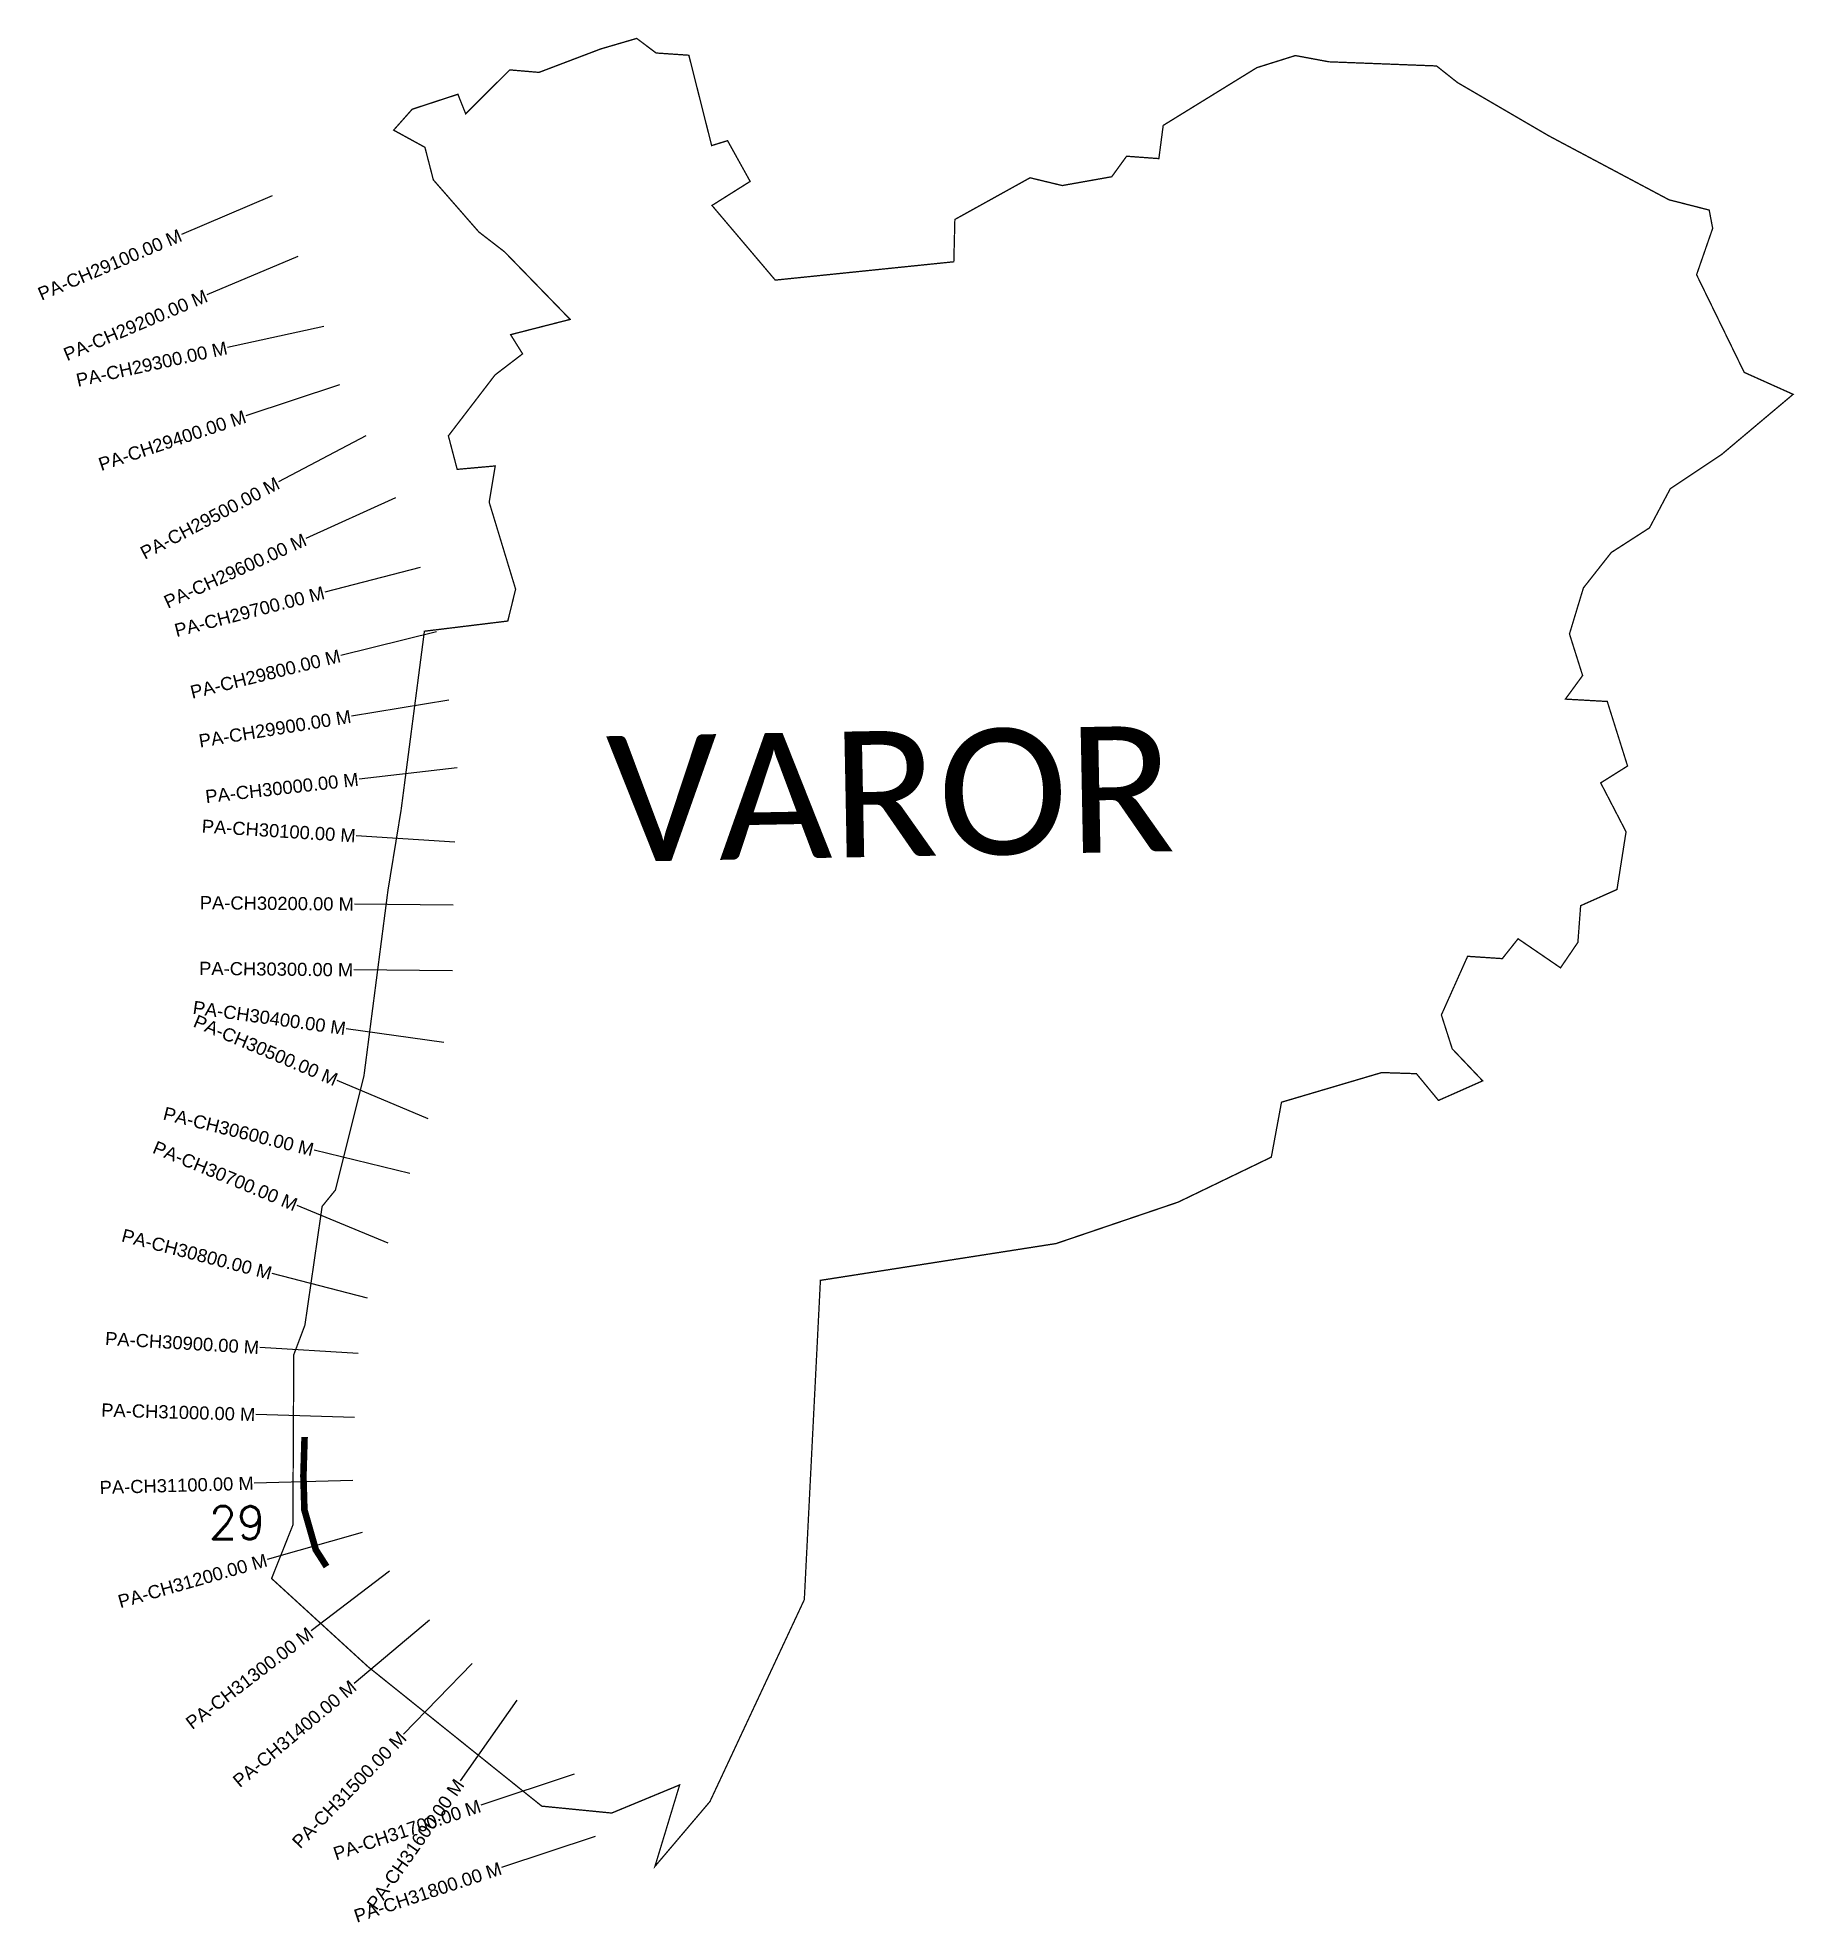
# Model space of a CAD drawing. Header units: metres. Extents: x 256282 to 258955, y 2201995 to 2204863.
import ezdxf
from ezdxf.enums import TextEntityAlignment as Align

# ---------------------------------------------------------------- set-up
doc = ezdxf.new("R2010")
doc.units = ezdxf.units.M
for name, color, linetype in [('ARTIFICIALLY PROTECTED', 4, 'Continuous'), ('CS', 134, 'Continuous'), ('CSMark', 6, 'Continuous'), ('VILLAGE NAME', 250, 'Continuous')]:
    doc.layers.add(name, color=color, linetype=linetype)
doc.styles.add('DynamicDimensions', font='arial.ttf')
doc.styles.get("Standard").update_dxf_attribs({"font": 'simplex.shx'})

msp = doc.modelspace()

# ---------------------------------------------------------------- linework, layer by layer
at = {"color": 6, "const_width": 2, "flags": 128}
msp.add_lwpolyline([(256823.9, 2204721.9), (256852.1, 2204753.7), (256921.7, 2204776.5), (256933.5, 2204746.8), (257000.6, 2204813.6), (257045.1, 2204809.8), (257138.8, 2204845.4), (257193.8, 2204861.5), (257223.3, 2204839.3), (257273.1, 2204835.9), (257307.8, 2204698.4), (257332, 2204705.9), (257366.4, 2204643.9), (257308.3, 2204607.3), (257404.6, 2204493.7), (257676.3, 2204521.6), (257677.9, 2204586), (257792.3, 2204649.4), (257841.3, 2204637.6), (257916.6, 2204651), (257939.2, 2204682.2), (257988.3, 2204678.6), (257994.9, 2204729.1), (258137.4, 2204817), (258196, 2204835.4), (258247.1, 2204825.9), (258410.8, 2204819.6), (258442.7, 2204794.3), (258581.7, 2204713.2), (258764.6, 2204615.9), (258825.7, 2204600.3), (258831, 2204572.5), (258806.5, 2204501.9), (258879, 2204353.3), (258953.4, 2204319.9), (258844.8, 2204228.5), (258766.5, 2204176.3), (258734.9, 2204116.7), (258676.7, 2204079.2), (258634.3, 2204025.3), (258613.1, 2203955.3), (258633.1, 2203892), (258606.9, 2203856.1), (258670.6, 2203852.5), (258701.5, 2203754.3), (258660.6, 2203728.6), (258699.2, 2203654.2), (258685.4, 2203566.4), (258630.1, 2203541.7), (258625.9, 2203486), (258599.5, 2203447.2), (258534.9, 2203491.4), (258510.9, 2203461.2), (258458.1, 2203464.7), (258418.2, 2203375.5), (258434.7, 2203323.9), (258481, 2203275.2), (258413.8, 2203245.4), (258380.2, 2203286.1), (258327.4, 2203287.8), (258174.9, 2203242.7), (258159.4, 2203159.1), (258017.8, 2203090.7), (257831.9, 2203027.6), (257473.3, 2202971.6), (257448.8, 2202485.7), (257305.2, 2202178.5), (257221.5, 2202079.8), (257259.1, 2202203.8), (257155.7, 2202161), (257049.3, 2202171.5), (256784.9, 2202383.7), (256638.2, 2202517.9), (256670.6, 2202599.3), (256671.9, 2202858.3), (256688.9, 2202903.5), (256715.1, 2203084.2), (256735.3, 2203109), (256778.7, 2203282.6), (256815.2, 2203564.7), (256835.3, 2203687.7), (256870.7, 2203959.4), (256997.6, 2203974.9), (257009.5, 2204023.4), (256969.3, 2204155.7), (256978.5, 2204210.9), (256920.6, 2204205.7), (256907.2, 2204256.7), (256978.2, 2204349.4), (257020.1, 2204381.5), (257001.9, 2204410.7), (257092.5, 2204433.9), (256992.6, 2204536.8), (256953.5, 2204567), (256884.3, 2204646.3), (256871.5, 2204695.8), (256823.9, 2204721.9)], dxfattribs=at)
at = {"layer": 'ARTIFICIALLY PROTECTED', "const_width": 10, "flags": 128}
msp.add_lwpolyline([(256688.4, 2202733.2), (256686.6, 2202674.3), (256688.1, 2202622.3), (256705.4, 2202561.8), (256721.8, 2202536.1)], dxfattribs=at)
at = {"layer": 'CS'}
for p, q in [((256639.1, 2204621.7), (256500.9, 2204563.3)), ((256678, 2204529.6), (256539.9, 2204471.2)), ((256717.8, 2204423.3), (256571.3, 2204391.2)), ((256741.5, 2204334.5), (256599.2, 2204287)), ((256781.6, 2204256.5), (256648.9, 2204186.6)), ((256826.8, 2204162.6), (256690.3, 2204100.3)), ((256864.4, 2204056.2), (256719.1, 2204018.8)), ((256889.2, 2203958.6), (256743.6, 2203922.6)), ((256908, 2203854.4), (256760, 2203830.1)), ((256920.5, 2203751.5), (256771.4, 2203734.4)), ((256916.8, 2203638.5), (256767.1, 2203648)), ((256914.4, 2203542.5), (256764.4, 2203544.1)), ((256913.3, 2203442.5), (256763.4, 2203444.1)), ((256900.4, 2203333.7), (256751.8, 2203354.6)), ((256876.3, 2203217.3), (256738.2, 2203275.7)), ((256848.4, 2203134), (256702.8, 2203169.9)), ((256815.5, 2203028), (256676.9, 2203085.3)), ((256784.2, 2202944.3), (256638.9, 2202981.8)), ((256769.9, 2202860.4), (256620.1, 2202869.4)), ((256764.4, 2202762.8), (256614.4, 2202767.3)), ((256761.9, 2202667.2), (256611.9, 2202663)), ((256775.9, 2202587.9), (256631.7, 2202546.8)), ((256817.6, 2202529.2), (256698.4, 2202438.1)), ((256878.5, 2202454.4), (256763.7, 2202357.9)), ((256943.5, 2202388.6), (256838.8, 2202281.2)), ((257011.3, 2202332.9), (256925, 2202210.2)), ((257098.7, 2202220.3), (256956.4, 2202172.8)), ((257098.7, 2202220.3), (256956.4, 2202172.8)), ((257130.4, 2202125.4), (256988, 2202078))]:
    msp.add_line(p, q, dxfattribs=at)

# ---------------------------------------------------------------- texts
at = {"insert": (256542.7, 2202627.8), "char_height": 50, "attachment_point": 1}
msp.add_mtext_dynamic_manual_height_columns('29', width=84.374, gutter_width=1, heights=[0], dxfattribs=at)
at = {"layer": 'CSMark', "style": 'DynamicDimensions'}
for s, rotation, p in [('PA-CH29100.00 M', 22.9423, (256500, 2204562.9)), ('PA-CH29200.00 M', 22.9423, (256539, 2204470.8)), ('PA-CH29300.00 M', 12.3227, (256570.3, 2204391)), ('PA-CH29400.00 M', 18.4471, (256598.2, 2204286.7)), ('PA-CH29500.00 M', 27.7786, (256648, 2204186.2)), ('PA-CH29600.00 M', 24.5088, (256689.4, 2204099.9)), ('PA-CH29700.00 M', 14.4399, (256718.1, 2204018.6)), ('PA-CH29800.00 M', 13.8789, (256742.6, 2203922.4)), ('PA-CH29900.00 M', 9.2895, (256759, 2203830)), ('PA-CH30000.00 M', 6.5407, (256770.4, 2203734.3)), ('PA-CH30100.00 M', 356.3543, (256766.1, 2203648.1)), ('PA-CH30200.00 M', 359.4193, (256763.4, 2203544.1)), ('PA-CH30300.00 M', 359.4193, (256762.4, 2203444.1)), ('PA-CH30400.00 M', 351.998, (256750.9, 2203354.7)), ('PA-CH30500.00 M', 337.0789, (256737.3, 2203276.1)), ('PA-CH30600.00 M', 346.1405, (256701.8, 2203170.2)), ('PA-CH30700.00 M', 337.5111, (256676, 2203085.7)), ('PA-CH30800.00 M', 345.5033, (256638, 2202982.1)), ('PA-CH30900.00 M', 356.5796, (256619.1, 2202869.4)), ('PA-CH31000.00 M', 358.2637, (256613.4, 2202767.4)), ('PA-CH31100.00 M', 1.6277, (256610.9, 2202663)), ('PA-CH31200.00 M', 15.9084, (256630.7, 2202546.5)), ('PA-CH31300.00 M', 37.3915, (256697.6, 2202437.5)), ('PA-CH31400.00 M', 40.0337, (256762.9, 2202357.2)), ('PA-CH31500.00 M', 45.7571, (256838.1, 2202280.5)), ('PA-CH31600.00 M', 54.8795, (256924.5, 2202209.4)), ('PA-CH31700.00 M', 18.4322, (256955.5, 2202172.5)), ('PA-CH31700.00 M', 18.4322, (256955.5, 2202172.5)), ('PA-CH31800.00 M', 18.4322, (256987.1, 2202077.6))]:
    msp.add_text(s, height=20, rotation=rotation, dxfattribs=at).set_placement(p, align=Align.MIDDLE_RIGHT)
at = {"layer": 'VILLAGE NAME', "insert": (257146.4, 2203799.6), "char_height": 191.456, "attachment_point": 1, "rotation": 1.1028}
msp.add_mtext_dynamic_manual_height_columns('{\\fCalibri|b0|i0|c0|p34;VAROR}', width=1279.793, gutter_width=957.3, heights=[0], dxfattribs=at)
msp.add_mtext_dynamic_manual_height_columns('{\\fCalibri|b0|i0|c0|p34;VAROR}', width=1279.793, gutter_width=957.3, heights=[0], dxfattribs=at)

doc.saveas('drawing.dxf')
